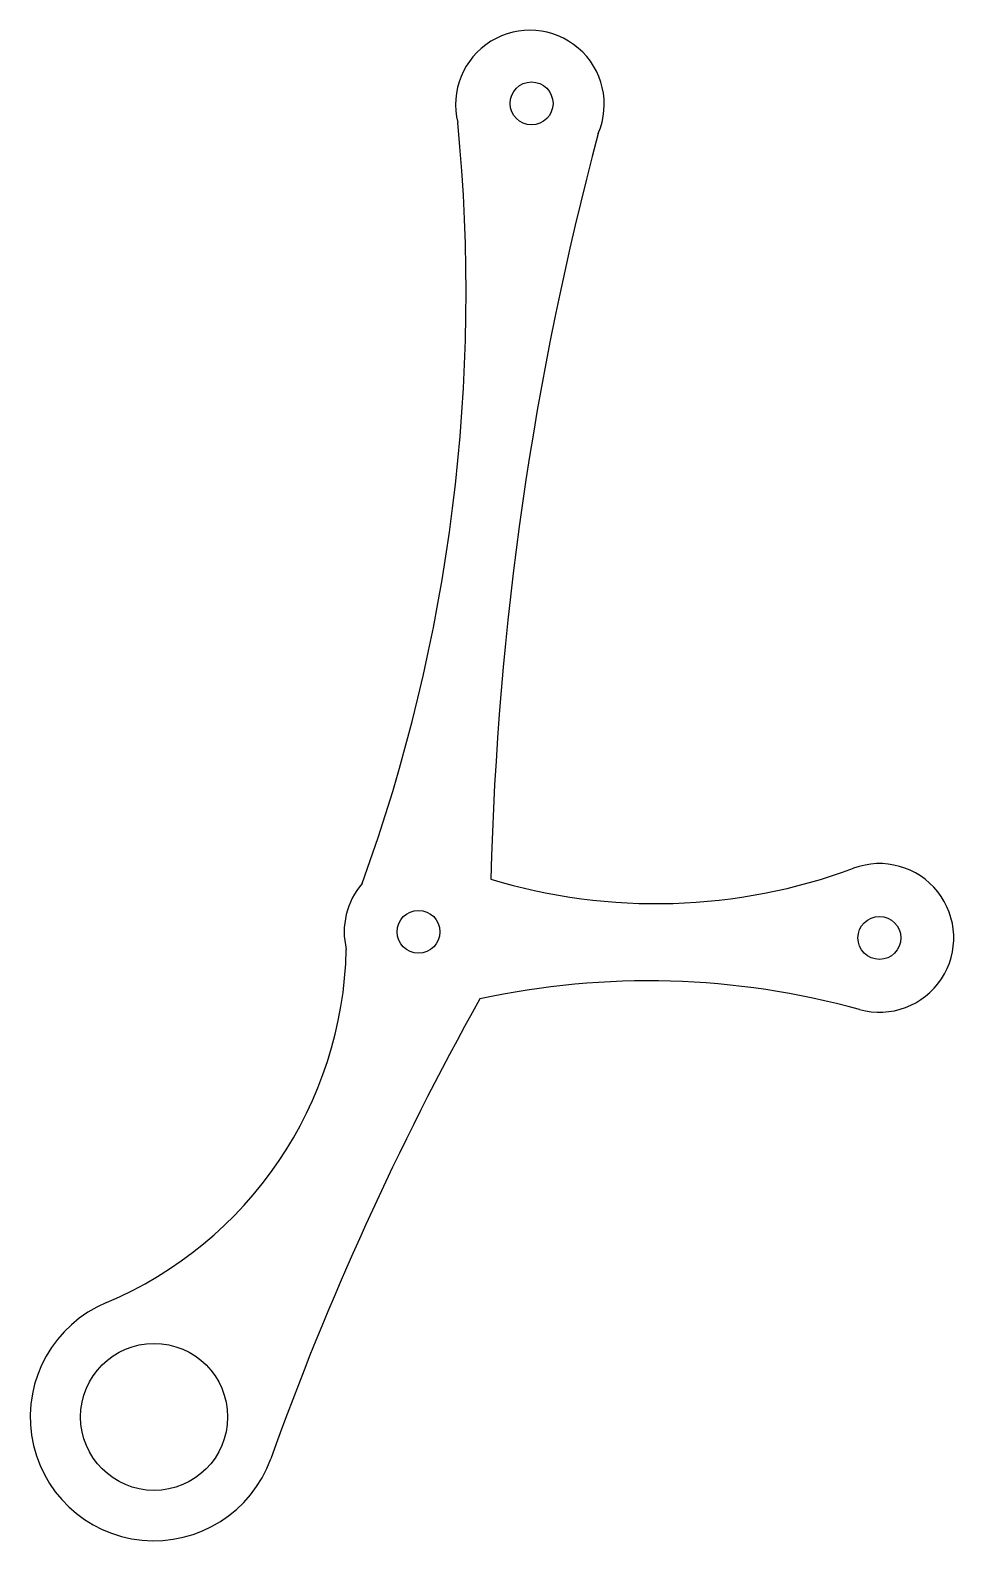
# Model space of a CAD drawing. Header units: millimetres. Extents: x 5.5 to 61.4, y -138 to -46.5.
import ezdxf

# ---------------------------------------------------------------- set-up
doc = ezdxf.new("R2010")
doc.units = ezdxf.units.MM
doc.layers.get('0').update_dxf_attribs({"linetype": 'CONTINUOUS'})

msp = doc.modelspace()

# ---------------------------------------------------------------- linework, layer by layer
for centre, radius in [((35.846, -50.966), 1.3), ((29.005, -101.127), 1.3), ((56.906, -101.497), 1.3), ((13, -130.503), 4.45)]:
    msp.add_circle(centre, radius)
for centre, radius, start, end in [((35.747, -51.032), 4.5, -23.01042, 194.05116), ((-72.912, -62.418), 104.8, -19.9599, 5.63655), ((226.215, -102.658), 192.884, 165.01677, 178.59817), ((43.382, -65.02), 34.403, 253.11355, 290.34219), ((56.906, -101.497), 4.5, -105.45262, 110.34219), ((29.005, -101.127), 4.5, 139.30072, 193.65957), ((0.867, -101.682), 23.771, 292.88343, 358.77575), ((42.904, -152.151), 48.054, 74.54738, 102.23981), ((195.926, -196.17), 186.856, 150.86275, 160.25282), ((13, -130.503), 7.5, 112.66157, 340.25282)]:
    msp.add_arc(centre, radius, start, end)

doc.saveas('drawing.dxf')
